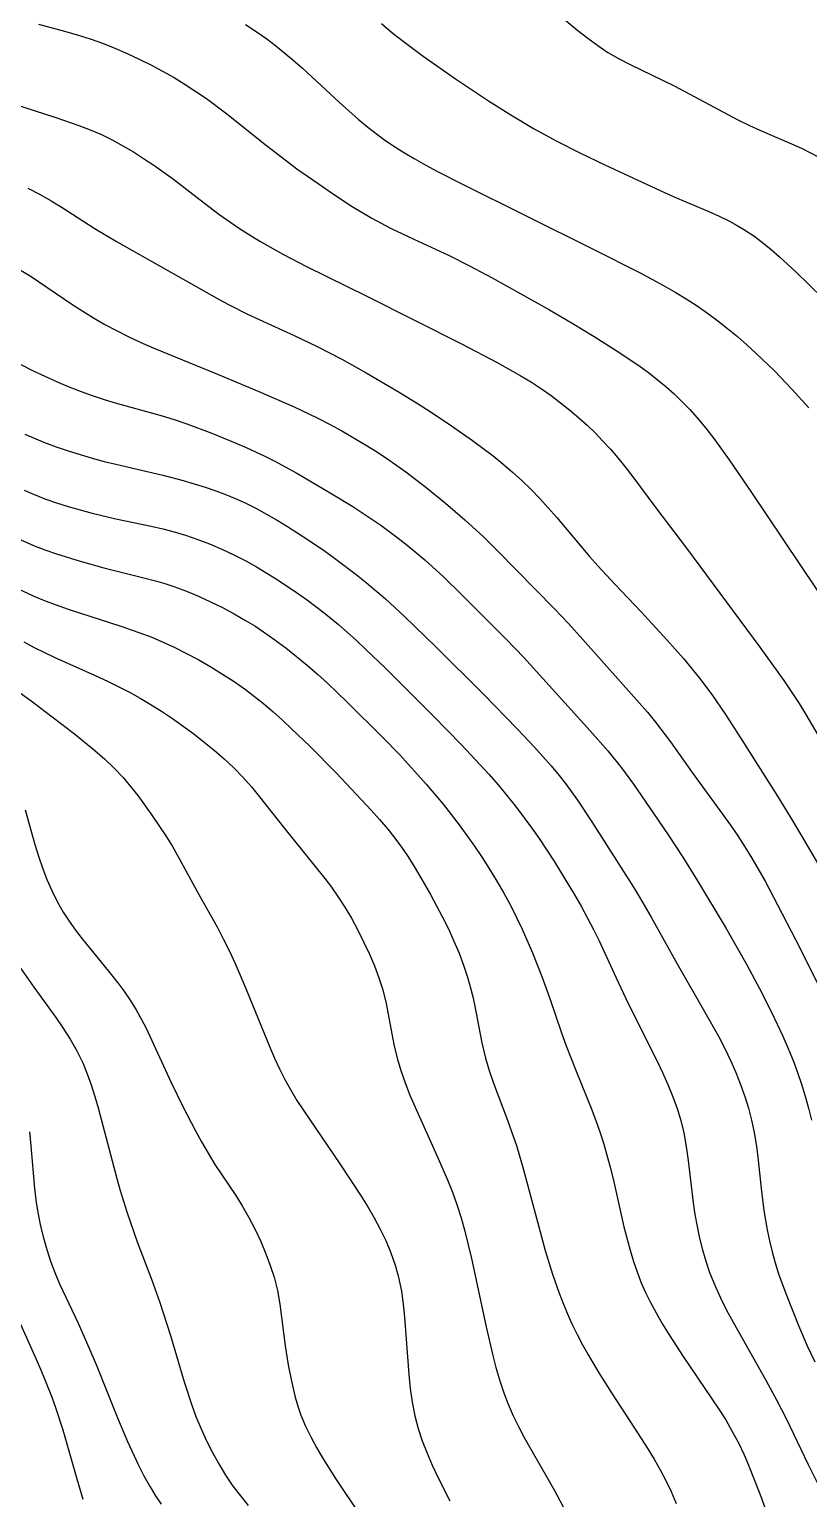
# Model space of a CAD drawing. Header units: metres. Extents: x 560466 to 562029, y 8123360 to 8125060.
# Drawn here: x 561365.9 to 561502.1, y 8124433.4 to 8124690.1 of the extents above; entities that cross this region are included whole.
import ezdxf

# ---------------------------------------------------------------- set-up
doc = ezdxf.new("R2010")
doc.units = ezdxf.units.M
doc.header["$MEASUREMENT"] = 0
doc.layers.add('Unknown_Line_Type', color=7, linetype='Continuous')

msp = doc.modelspace()

# ---------------------------------------------------------------- linework, layer by layer
at = {"layer": 'Unknown_Line_Type', "color": 18, "true_color": 0x000000}
for points in [[(561456.7, 8124694.01, 4100), (561461.75, 8124689.86, 4100), (561463.45, 8124688.52, 4100), (561465.2, 8124687.23, 4100), (561466.99, 8124686.04, 4100), (561468.84, 8124684.95, 4100), (561470.74, 8124683.95, 4100), (561478.55, 8124680.2, 4100), (561480.44, 8124679.23, 4100), (561487.94, 8124675.2, 4100), (561489.83, 8124674.22, 4100), (561491.74, 8124673.29, 4100), (561493.56, 8124672.46, 4100), (561499.09, 8124670.08, 4100), (561500.91, 8124669.26, 4100), (561503.64, 8124667.87, 4100)], [(561367.49, 8124690.98, 4115), (561372.01, 8124689.76, 4115), (561374.25, 8124689.11, 4115), (561376.48, 8124688.4, 4115), (561378.67, 8124687.63, 4115), (561380.83, 8124686.78, 4115), (561382.95, 8124685.86, 4115), (561385.05, 8124684.88, 4115), (561387.12, 8124683.85, 4115), (561389.17, 8124682.77, 4115), (561391.18, 8124681.62, 4115), (561393.11, 8124680.45, 4115), (561395, 8124679.23, 4115), (561396.86, 8124677.95, 4115), (561400.4, 8124675.3, 4115), (561407.31, 8124669.77, 4115), (561410.81, 8124667.06, 4115), (561412.63, 8124665.71, 4115), (561416.33, 8124663.1, 4115), (561419.19, 8124661.15, 4115), (561422.32, 8124659.13, 4115), (561425.75, 8124657.1, 4115), (561429.02, 8124655.35, 4115), (561433.05, 8124653.41, 4115), (561439.14, 8124650.59, 4115), (561442.81, 8124648.77, 4115), (561446.76, 8124646.62, 4115), (561456.78, 8124641.03, 4115), (561460.74, 8124638.73, 4115), (561464.58, 8124636.38, 4115), (561468.42, 8124633.96, 4115), (561472.22, 8124631.44, 4115), (561474.06, 8124630.11, 4115), (561475.6, 8124628.91, 4115), (561477.1, 8124627.66, 4115), (561478.56, 8124626.36, 4115), (561479.96, 8124625.01, 4115), (561481.31, 8124623.62, 4115), (561482.61, 8124622.17, 4115), (561484.08, 8124620.41, 4115), (561485.49, 8124618.6, 4115), (561488.19, 8124614.87, 4115), (561492.09, 8124609.15, 4115), (561506.09, 8124588.24, 4115)], [(561403.63, 8124690.93, 4110), (561405.52, 8124689.7, 4110), (561407.36, 8124688.4, 4110), (561408.92, 8124687.22, 4110), (561411.95, 8124684.74, 4110), (561413.6, 8124683.28, 4110), (561420.07, 8124677.29, 4110), (561423.35, 8124674.37, 4110), (561425.04, 8124672.96, 4110), (561427.78, 8124670.89, 4110), (561429.2, 8124669.91, 4110), (561431.15, 8124668.66, 4110), (561433.13, 8124667.48, 4110), (561435.15, 8124666.34, 4110), (561437.19, 8124665.24, 4110), (561441.32, 8124663.1, 4110), (561464.31, 8124651.73, 4110), (561472.63, 8124647.53, 4110), (561476.72, 8124645.32, 4110), (561478.74, 8124644.16, 4110), (561480.66, 8124642.98, 4110), (561482.56, 8124641.75, 4110), (561484.41, 8124640.46, 4110), (561486.18, 8124639.15, 4110), (561487.91, 8124637.78, 4110), (561489.61, 8124636.37, 4110), (561491.27, 8124634.92, 4110), (561492.9, 8124633.43, 4110), (561496.07, 8124630.37, 4110), (561499.15, 8124627.21, 4110), (561502.1, 8124623.95, 4110)], [(561427.4, 8124691.11, 4105), (561429.19, 8124689.59, 4105), (561430.99, 8124688.15, 4105), (561434.68, 8124685.39, 4105), (561440.36, 8124681.43, 4105), (561446.13, 8124677.6, 4105), (561450.03, 8124675.13, 4105), (561454, 8124672.76, 4105), (561456.03, 8124671.63, 4105), (561458.08, 8124670.53, 4105), (561462.22, 8124668.42, 4105), (561466.42, 8124666.4, 4105), (561477.02, 8124661.49, 4105), (561479.1, 8124660.57, 4105), (561484.62, 8124658.22, 4105), (561486.44, 8124657.4, 4105), (561488.22, 8124656.52, 4105), (561489.55, 8124655.8, 4105), (561490.86, 8124655.02, 4105), (561492.47, 8124653.96, 4105), (561494.02, 8124652.81, 4105), (561495.53, 8124651.6, 4105), (561497, 8124650.33, 4105), (561499.85, 8124647.67, 4105), (561506.88, 8124640.84, 4105)], [(561363.09, 8124677.07, 4120), (561370.53, 8124674.64, 4120), (561374.55, 8124673.26, 4120), (561376.53, 8124672.5, 4120), (561378.47, 8124671.67, 4120), (561380.37, 8124670.74, 4120), (561382.23, 8124669.73, 4120), (561384.06, 8124668.65, 4120), (561385.85, 8124667.52, 4120), (561387.62, 8124666.34, 4120), (561391.08, 8124663.86, 4120), (561395.71, 8124660.26, 4120), (561399.02, 8124657.77, 4120), (561402.42, 8124655.38, 4120), (561404.15, 8124654.25, 4120), (561406.13, 8124653.04, 4120), (561410.18, 8124650.77, 4120), (561414.3, 8124648.62, 4120), (561424.88, 8124643.42, 4120), (561441.42, 8124635.09, 4120), (561447.62, 8124631.88, 4120), (561451.68, 8124629.61, 4120), (561453.65, 8124628.4, 4120), (561455.38, 8124627.26, 4120), (561457.07, 8124626.07, 4120), (561458.72, 8124624.83, 4120), (561460.34, 8124623.55, 4120), (561461.91, 8124622.21, 4120), (561463.35, 8124620.89, 4120), (561464.75, 8124619.54, 4120), (561466.1, 8124618.13, 4120), (561467.42, 8124616.69, 4120), (561468.7, 8124615.21, 4120), (561469.94, 8124613.69, 4120), (561471.32, 8124611.9, 4120), (561475.36, 8124606.45, 4120), (561480.7, 8124599.39, 4120), (561493.53, 8124582.14, 4120), (561497.73, 8124576.28, 4120), (561500.39, 8124572.3, 4120), (561501.58, 8124570.38, 4120), (561506.28, 8124562.29, 4120)], [(561365.61, 8124662.33, 4125), (561367.79, 8124661.18, 4125), (561369.71, 8124660.08, 4125), (561371.6, 8124658.93, 4125), (561377.22, 8124655.35, 4125), (561381.1, 8124652.99, 4125), (561399.04, 8124642.85, 4125), (561400.68, 8124641.98, 4125), (561404, 8124640.32, 4125), (561412.14, 8124636.57, 4125), (561416.18, 8124634.65, 4125), (561420.48, 8124632.41, 4125), (561424.72, 8124630.04, 4125), (561430.52, 8124626.67, 4125), (561434.03, 8124624.52, 4125), (561435.93, 8124623.31, 4125), (561439.66, 8124620.81, 4125), (561443.31, 8124618.23, 4125), (561445.13, 8124616.89, 4125), (561446.92, 8124615.52, 4125), (561448.64, 8124614.14, 4125), (561450.31, 8124612.7, 4125), (561451.94, 8124611.23, 4125), (561453.53, 8124609.7, 4125), (561455.07, 8124608.12, 4125), (561458.02, 8124604.86, 4125), (561463.77, 8124597.98, 4125), (561465.22, 8124596.33, 4125), (561468.22, 8124593.1, 4125), (561472.79, 8124588.31, 4125), (561477.27, 8124583.43, 4125), (561480.19, 8124580.12, 4125), (561482.98, 8124576.7, 4125), (561485.12, 8124573.83, 4125), (561487.52, 8124570.37, 4125), (561490.16, 8124566.3, 4125), (561496.6, 8124556.09, 4125), (561498.81, 8124552.48, 4125), (561500.79, 8124549.17, 4125), (561507.15, 8124538.3, 4125)], [(561364.03, 8124648.19, 4130), (561366, 8124646.97, 4130), (561373.3, 8124642.05, 4130), (561375.2, 8124640.83, 4130), (561377.12, 8124639.65, 4130), (561379.07, 8124638.52, 4130), (561381.11, 8124637.42, 4130), (561383.17, 8124636.37, 4130), (561385.27, 8124635.38, 4130), (561387.49, 8124634.4, 4130), (561398.77, 8124629.81, 4130), (561405.98, 8124626.76, 4130), (561412.15, 8124624.09, 4130), (561416.2, 8124622.18, 4130), (561418.35, 8124621.07, 4130), (561420.48, 8124619.91, 4130), (561424.65, 8124617.45, 4130), (561426.71, 8124616.16, 4130), (561428.73, 8124614.83, 4130), (561431.65, 8124612.76, 4130), (561435.15, 8124610.07, 4130), (561438.59, 8124607.27, 4130), (561441.96, 8124604.39, 4130), (561445.23, 8124601.4, 4130), (561447.75, 8124598.91, 4130), (561457.67, 8124588.83, 4130), (561460.09, 8124586.25, 4130), (561462.61, 8124583.46, 4130), (561472.47, 8124572.41, 4130), (561473.9, 8124570.74, 4130), (561475.29, 8124569.04, 4130), (561477.9, 8124565.56, 4130), (561481.69, 8124560.24, 4130), (561488.39, 8124551.01, 4130), (561489.68, 8124549.14, 4130), (561490.93, 8124547.24, 4130), (561492.14, 8124545.26, 4130), (561494.44, 8124541.22, 4130), (561496.62, 8124537.12, 4130), (561499.81, 8124530.9, 4130), (561505.05, 8124520.52, 4130)], [(561364.42, 8124631.53, 4135), (561366.55, 8124630.41, 4135), (561368.56, 8124629.44, 4135), (561370.6, 8124628.54, 4135), (561372.66, 8124627.68, 4135), (561374.74, 8124626.87, 4135), (561376.84, 8124626.11, 4135), (561378.96, 8124625.4, 4135), (561380.87, 8124624.81, 4135), (561389.11, 8124622.51, 4135), (561391.16, 8124621.89, 4135), (561393.38, 8124621.15, 4135), (561397.76, 8124619.5, 4135), (561401.86, 8124617.82, 4135), (561403.78, 8124616.99, 4135), (561407.06, 8124615.47, 4135), (561408.67, 8124614.66, 4135), (561412.61, 8124612.51, 4135), (561418.47, 8124609.07, 4135), (561422.39, 8124606.67, 4135), (561424.33, 8124605.43, 4135), (561427.28, 8124603.41, 4135), (561430.33, 8124601.16, 4135), (561431.9, 8124599.92, 4135), (561434.97, 8124597.37, 4135), (561438.24, 8124594.41, 4135), (561441.41, 8124591.33, 4135), (561449.22, 8124583.51, 4135), (561452.28, 8124580.32, 4135), (561463.86, 8124567.52, 4135), (561466.96, 8124564, 4135), (561469.37, 8124561.01, 4135), (561471.45, 8124558.18, 4135), (561475.03, 8124553.01, 4135), (561477.54, 8124549.31, 4135), (561480.09, 8124545.41, 4135), (561482.66, 8124541.29, 4135), (561487.67, 8124532.95, 4135), (561491.29, 8124526.62, 4135), (561493.48, 8124522.51, 4135), (561495.57, 8124518.35, 4135), (561497.54, 8124514.14, 4135), (561498.48, 8124512.02, 4135), (561499.35, 8124509.88, 4135), (561500.12, 8124507.83, 4135), (561500.82, 8124505.77, 4135), (561501.47, 8124503.7, 4135), (561502.06, 8124501.6, 4135), (561502.58, 8124499.5, 4135)], [(561365.12, 8124619.32, 4140), (561368.53, 8124617.9, 4140), (561370.58, 8124617.14, 4140), (561372.65, 8124616.43, 4140), (561376.83, 8124615.15, 4140), (561378.94, 8124614.58, 4140), (561380.99, 8124614.07, 4140), (561389.21, 8124612.19, 4140), (561392.78, 8124611.25, 4140), (561396.58, 8124610.09, 4140), (561398.46, 8124609.45, 4140), (561400.32, 8124608.75, 4140), (561402.15, 8124608, 4140), (561403.58, 8124607.34, 4140), (561405.48, 8124606.39, 4140), (561407.35, 8124605.37, 4140), (561409.19, 8124604.3, 4140), (561411.01, 8124603.19, 4140), (561414.61, 8124600.87, 4140), (561417.63, 8124598.81, 4140), (561419.45, 8124597.51, 4140), (561423.02, 8124594.82, 4140), (561424.76, 8124593.42, 4140), (561428.12, 8124590.55, 4140), (561431.38, 8124587.56, 4140), (561436.95, 8124582.13, 4140), (561445.23, 8124573.88, 4140), (561451.1, 8124567.87, 4140), (561454.13, 8124564.67, 4140), (561455.61, 8124563.04, 4140), (561457.06, 8124561.39, 4140), (561458.47, 8124559.7, 4140), (561459.57, 8124558.29, 4140), (561461.66, 8124555.41, 4140), (561464.2, 8124551.58, 4140), (561471.46, 8124540.17, 4140), (561472.51, 8124538.44, 4140), (561474.55, 8124534.93, 4140), (561479.11, 8124526.8, 4140), (561483.95, 8124518.37, 4140), (561486.29, 8124514.13, 4140), (561487.4, 8124511.98, 4140), (561488.45, 8124509.81, 4140), (561489.34, 8124507.78, 4140), (561490.15, 8124505.71, 4140), (561490.89, 8124503.62, 4140), (561491.53, 8124501.56, 4140), (561492.08, 8124499.46, 4140), (561492.53, 8124497.35, 4140), (561492.93, 8124494.92, 4140), (561493.23, 8124492.47, 4140), (561493.74, 8124487.54, 4140), (561494.25, 8124483.67, 4140), (561494.83, 8124480.33, 4140), (561495.24, 8124478.39, 4140), (561495.7, 8124476.48, 4140), (561496.22, 8124474.55, 4140), (561496.81, 8124472.65, 4140), (561498.05, 8124469.17, 4140), (561500.28, 8124463.58, 4140), (561501.83, 8124460.04, 4140), (561503.13, 8124457.24, 4140)], [(561364.96, 8124609.53, 4145), (561366.59, 8124608.83, 4145), (561368.6, 8124608.05, 4145), (561370.63, 8124607.34, 4145), (561372.68, 8124606.7, 4145), (561376.84, 8124605.54, 4145), (561380.98, 8124604.57, 4145), (561387.14, 8124603.26, 4145), (561389.18, 8124602.79, 4145), (561391.2, 8124602.26, 4145), (561393.19, 8124601.66, 4145), (561395.16, 8124600.99, 4145), (561397.34, 8124600.16, 4145), (561399.49, 8124599.24, 4145), (561401.61, 8124598.25, 4145), (561403.69, 8124597.19, 4145), (561405.55, 8124596.16, 4145), (561407.39, 8124595.07, 4145), (561409.2, 8124593.94, 4145), (561412.76, 8124591.57, 4145), (561414.51, 8124590.33, 4145), (561417.4, 8124588.14, 4145), (561419.91, 8124586.08, 4145), (561422.99, 8124583.34, 4145), (561424.71, 8124581.73, 4145), (561428.1, 8124578.45, 4145), (561431.46, 8124575.13, 4145), (561436.46, 8124570.11, 4145), (561441.4, 8124565.05, 4145), (561444.63, 8124561.62, 4145), (561446.21, 8124559.87, 4145), (561447.78, 8124558.06, 4145), (561450.81, 8124554.34, 4145), (561453.69, 8124550.52, 4145), (561454.98, 8124548.69, 4145), (561457.64, 8124544.62, 4145), (561461.1, 8124538.94, 4145), (561462.29, 8124536.88, 4145), (561463.44, 8124534.79, 4145), (561464.46, 8124532.8, 4145), (561465.43, 8124530.79, 4145), (561468.4, 8124524.34, 4145), (561470.54, 8124519.86, 4145), (561475.56, 8124509.91, 4145), (561476.55, 8124507.82, 4145), (561477.48, 8124505.72, 4145), (561478.33, 8124503.58, 4145), (561479.07, 8124501.51, 4145), (561479.71, 8124499.4, 4145), (561480.24, 8124497.27, 4145), (561480.69, 8124494.86, 4145), (561481.03, 8124492.42, 4145), (561481.89, 8124485.06, 4145), (561482.2, 8124482.98, 4145), (561482.57, 8124480.91, 4145), (561483.01, 8124478.86, 4145), (561483.51, 8124476.83, 4145), (561484.08, 8124474.82, 4145), (561484.75, 8124472.85, 4145), (561485.65, 8124470.63, 4145), (561486.65, 8124468.46, 4145), (561487.73, 8124466.31, 4145), (561488.87, 8124464.19, 4145), (561494.6, 8124454.05, 4145), (561496.52, 8124450.5, 4145), (561498.11, 8124447.33, 4145), (561501.96, 8124439.32, 4145), (561504.09, 8124435.13, 4145)], [(561364.42, 8124600.85, 4150), (561366.6, 8124599.9, 4150), (561368.6, 8124599.12, 4150), (561370.63, 8124598.4, 4150), (561374.75, 8124597.12, 4150), (561378.92, 8124595.99, 4150), (561385.67, 8124594.32, 4150), (561387.9, 8124593.72, 4150), (561389.53, 8124593.23, 4150), (561391.15, 8124592.7, 4150), (561393.32, 8124591.9, 4150), (561395.45, 8124591.01, 4150), (561397.55, 8124590.05, 4150), (561399.63, 8124589.03, 4150), (561401.67, 8124587.95, 4150), (561403.68, 8124586.8, 4150), (561405.26, 8124585.82, 4150), (561406.82, 8124584.79, 4150), (561408.78, 8124583.41, 4150), (561410.69, 8124581.98, 4150), (561412.57, 8124580.5, 4150), (561414.42, 8124578.98, 4150), (561416.23, 8124577.41, 4150), (561417.98, 8124575.83, 4150), (561421.39, 8124572.57, 4150), (561427.65, 8124566.31, 4150), (561430.54, 8124563.36, 4150), (561433.74, 8124559.9, 4150), (561435.25, 8124558.18, 4150), (561438.17, 8124554.67, 4150), (561440.98, 8124551.07, 4150), (561442.34, 8124549.24, 4150), (561443.66, 8124547.37, 4150), (561445.01, 8124545.36, 4150), (561446.31, 8124543.32, 4150), (561447.57, 8124541.24, 4150), (561448.78, 8124539.14, 4150), (561449.94, 8124537.02, 4150), (561451.04, 8124534.86, 4150), (561452, 8124532.84, 4150), (561453.78, 8124528.74, 4150), (561455.42, 8124524.57, 4150), (561456.81, 8124520.71, 4150), (561458.86, 8124514.72, 4150), (561459.68, 8124512.44, 4150), (561461.41, 8124508.03, 4150), (561464.05, 8124501.59, 4150), (561464.88, 8124499.43, 4150), (561465.65, 8124497.25, 4150), (561466.28, 8124495.27, 4150), (561467.39, 8124491.26, 4150), (561467.88, 8124489.23, 4150), (561469.79, 8124480.86, 4150), (561470.85, 8124476.78, 4150), (561471.46, 8124474.77, 4150), (561472.14, 8124472.79, 4150), (561472.82, 8124471.08, 4150), (561473.57, 8124469.4, 4150), (561474.37, 8124467.75, 4150), (561475.43, 8124465.79, 4150), (561476.54, 8124463.86, 4150), (561477.71, 8124461.95, 4150), (561480.15, 8124458.18, 4150), (561485.17, 8124450.79, 4150), (561486.39, 8124448.96, 4150), (561487.57, 8124447.11, 4150), (561488.72, 8124445.11, 4150), (561489.79, 8124443.08, 4150), (561490.79, 8124441, 4150), (561491.45, 8124439.49, 4150), (561492.69, 8124436.42, 4150), (561493.81, 8124433.41, 4150), (561496.1, 8124426.89, 4150)], [(561363.55, 8124592.48, 4155), (561366.64, 8124591.04, 4155), (561368.63, 8124590.23, 4155), (561372.69, 8124588.77, 4155), (561381.87, 8124585.81, 4155), (561385.01, 8124584.71, 4155), (561387.27, 8124583.84, 4155), (561389.51, 8124582.9, 4155), (561391.19, 8124582.13, 4155), (561393.35, 8124581.04, 4155), (561395.48, 8124579.9, 4155), (561397.57, 8124578.69, 4155), (561399.63, 8124577.42, 4155), (561401.66, 8124576.1, 4155), (561403.64, 8124574.72, 4155), (561405.23, 8124573.52, 4155), (561406.78, 8124572.28, 4155), (561408.46, 8124570.85, 4155), (561410.1, 8124569.38, 4155), (561411.72, 8124567.88, 4155), (561414.89, 8124564.81, 4155), (561419.55, 8124560.08, 4155), (561425.61, 8124553.63, 4155), (561427.08, 8124552, 4155), (561428.51, 8124550.33, 4155), (561429.74, 8124548.77, 4155), (561430.91, 8124547.18, 4155), (561431.95, 8124545.65, 4155), (561432.95, 8124544.09, 4155), (561433.91, 8124542.51, 4155), (561435.97, 8124538.93, 4155), (561438.1, 8124534.96, 4155), (561439.12, 8124532.88, 4155), (561440.08, 8124530.78, 4155), (561440.97, 8124528.66, 4155), (561441.75, 8124526.58, 4155), (561442.44, 8124524.48, 4155), (561443.04, 8124522.36, 4155), (561443.37, 8124521.03, 4155), (561443.66, 8124519.69, 4155), (561444.96, 8124512.99, 4155), (561445.61, 8124510.32, 4155), (561446.26, 8124508.13, 4155), (561447, 8124505.96, 4155), (561449.43, 8124499.49, 4155), (561450.22, 8124497.32, 4155), (561450.99, 8124495.03, 4155), (561452.19, 8124491.04, 4155), (561454.89, 8124480.83, 4155), (561456.02, 8124476.69, 4155), (561457.28, 8124472.6, 4155), (561458.45, 8124469.26, 4155), (561459.09, 8124467.61, 4155), (561459.86, 8124465.75, 4155), (561460.71, 8124463.88, 4155), (561461.61, 8124462.03, 4155), (561462.57, 8124460.21, 4155), (561463.48, 8124458.58, 4155), (561465.4, 8124455.36, 4155), (561467.61, 8124451.84, 4155), (561471.66, 8124445.68, 4155), (561473.96, 8124442.07, 4155), (561475.06, 8124440.25, 4155), (561476.12, 8124438.41, 4155), (561477.12, 8124436.54, 4155), (561478.03, 8124434.63, 4155), (561478.92, 8124432.5, 4155)], [(561364.91, 8124583.05, 4160), (561366.7, 8124582.09, 4160), (561370.22, 8124580.38, 4160), (561377.36, 8124577.18, 4160), (561379.52, 8124576.17, 4160), (561381.66, 8124575.12, 4160), (561383.47, 8124574.18, 4160), (561385.25, 8124573.19, 4160), (561387.01, 8124572.16, 4160), (561388.96, 8124570.93, 4160), (561390.87, 8124569.65, 4160), (561392.75, 8124568.32, 4160), (561394.6, 8124566.95, 4160), (561396.42, 8124565.55, 4160), (561398.2, 8124564.1, 4160), (561399.93, 8124562.6, 4160), (561401.6, 8124561.05, 4160), (561403.2, 8124559.43, 4160), (561404.69, 8124557.74, 4160), (561406.12, 8124555.99, 4160), (561410.27, 8124550.67, 4160), (561417.51, 8124541.73, 4160), (561418.68, 8124540.17, 4160), (561419.81, 8124538.57, 4160), (561421.03, 8124536.7, 4160), (561422.17, 8124534.77, 4160), (561423.3, 8124532.67, 4160), (561424.35, 8124530.53, 4160), (561425.3, 8124528.49, 4160), (561426.17, 8124526.43, 4160), (561426.97, 8124524.34, 4160), (561427.64, 8124522.23, 4160), (561428.23, 8124519.88, 4160), (561429.6, 8124512.71, 4160), (561430.16, 8124510.34, 4160), (561430.81, 8124508.16, 4160), (561431.56, 8124506.01, 4160), (561432.39, 8124503.87, 4160), (561433.29, 8124501.75, 4160), (561437.1, 8124493.32, 4160), (561438.95, 8124489.07, 4160), (561439.81, 8124486.93, 4160), (561440.6, 8124484.75, 4160), (561441.34, 8124482.44, 4160), (561441.99, 8124480.09, 4160), (561443.14, 8124475.34, 4160), (561445.7, 8124463.37, 4160), (561446.81, 8124458.61, 4160), (561447.42, 8124456.26, 4160), (561448.11, 8124453.93, 4160), (561448.81, 8124451.87, 4160), (561449.58, 8124449.84, 4160), (561450.43, 8124447.85, 4160), (561451.36, 8124445.94, 4160), (561452.35, 8124444.06, 4160), (561457.64, 8124434.79, 4160), (561459.56, 8124431.14, 4160)], [(561355.77, 8124580.31, 4165), (561366.41, 8124572.54, 4165), (561370.13, 8124569.78, 4165), (561373.79, 8124566.97, 4165), (561377.35, 8124564.07, 4165), (561379.06, 8124562.56, 4165), (561380.7, 8124560.99, 4165), (561382.26, 8124559.35, 4165), (561383.57, 8124557.8, 4165), (561384.81, 8124556.2, 4165), (561387.29, 8124552.78, 4165), (561389.75, 8124549.14, 4165), (561390.91, 8124547.27, 4165), (561392.09, 8124545.21, 4165), (561395.49, 8124538.92, 4165), (561398.74, 8124533.12, 4165), (561399.78, 8124531.17, 4165), (561400.84, 8124529.03, 4165), (561401.84, 8124526.86, 4165), (561403.74, 8124522.46, 4165), (561408, 8124511.94, 4165), (561408.71, 8124510.29, 4165), (561409.57, 8124508.44, 4165), (561410.5, 8124506.61, 4165), (561411.49, 8124504.83, 4165), (561412.63, 8124502.94, 4165), (561413.83, 8124501.09, 4165), (561420.14, 8124491.86, 4165), (561423.84, 8124486.22, 4165), (561425.01, 8124484.32, 4165), (561426.14, 8124482.39, 4165), (561427.2, 8124480.44, 4165), (561428.17, 8124478.46, 4165), (561429.07, 8124476.32, 4165), (561429.83, 8124474.14, 4165), (561430.35, 8124472.26, 4165), (561430.65, 8124470.93, 4165), (561430.9, 8124469.58, 4165), (561431.22, 8124467.33, 4165), (561431.45, 8124465.06, 4165), (561432.2, 8124455.07, 4165), (561432.43, 8124452.62, 4165), (561432.76, 8124450.19, 4165), (561433.23, 8124447.8, 4165), (561433.82, 8124445.61, 4165), (561434.55, 8124443.45, 4165), (561435.39, 8124441.32, 4165), (561436.3, 8124439.21, 4165), (561437.27, 8124437.12, 4165), (561439.36, 8124432.99, 4165)], [(561365.13, 8124553.68, 4170), (561366.84, 8124547.67, 4170), (561367.49, 8124545.61, 4170), (561368.2, 8124543.57, 4170), (561368.96, 8124541.55, 4170), (561369.8, 8124539.58, 4170), (561370.73, 8124537.67, 4170), (561371.78, 8124535.82, 4170), (561372.82, 8124534.23, 4170), (561373.95, 8124532.69, 4170), (561375.13, 8124531.17, 4170), (561379.72, 8124525.54, 4170), (561381.51, 8124523.25, 4170), (561382.37, 8124522.07, 4170), (561383.48, 8124520.44, 4170), (561384.52, 8124518.77, 4170), (561385.5, 8124517.06, 4170), (561386.28, 8124515.56, 4170), (561387.95, 8124512.03, 4170), (561390.68, 8124506.04, 4170), (561391.69, 8124503.92, 4170), (561392.7, 8124501.87, 4170), (561394.84, 8124497.71, 4170), (561395.95, 8124495.68, 4170), (561397.11, 8124493.69, 4170), (561398.32, 8124491.74, 4170), (561401.95, 8124486.33, 4170), (561403.1, 8124484.5, 4170), (561404.26, 8124482.46, 4170), (561405.32, 8124480.38, 4170), (561406.31, 8124478.26, 4170), (561407.22, 8124476.11, 4170), (561407.99, 8124474.1, 4170), (561408.65, 8124472.06, 4170), (561409.22, 8124469.73, 4170), (561409.63, 8124467.34, 4170), (561410.59, 8124460.06, 4170), (561411.13, 8124456.72, 4170), (561411.68, 8124453.87, 4170), (561412.35, 8124451.08, 4170), (561412.81, 8124449.5, 4170), (561413.35, 8124447.95, 4170), (561414.15, 8124446.03, 4170), (561415.06, 8124444.14, 4170), (561416.06, 8124442.29, 4170), (561417.13, 8124440.46, 4170), (561419.39, 8124436.86, 4170), (561423.87, 8124430.2, 4170)], [(561364.24, 8124526.24, 4175), (561366.65, 8124522.73, 4175), (561370.51, 8124517.41, 4175), (561371.75, 8124515.61, 4175), (561373.01, 8124513.63, 4175), (561374.18, 8124511.6, 4175), (561375.22, 8124509.5, 4175), (561376.01, 8124507.59, 4175), (561376.71, 8124505.63, 4175), (561377.34, 8124503.64, 4175), (561377.92, 8124501.62, 4175), (561381.17, 8124489.26, 4175), (561381.76, 8124487.2, 4175), (561382.91, 8124483.45, 4175), (561384.74, 8124478.2, 4175), (561387.24, 8124471.69, 4175), (561388.71, 8124467.61, 4175), (561390.54, 8124461.84, 4175), (561392.94, 8124453.74, 4175), (561394.26, 8124449.69, 4175), (561395, 8124447.69, 4175), (561395.88, 8124445.56, 4175), (561396.84, 8124443.47, 4175), (561397.88, 8124441.42, 4175), (561398.99, 8124439.41, 4175), (561400.17, 8124437.45, 4175), (561401.45, 8124435.56, 4175), (561402.76, 8124433.82, 4175), (561404.14, 8124432.13, 4175)], [(561365.88, 8124497.45, 4180), (561366.13, 8124494.98, 4180), (561366.77, 8124487.57, 4180), (561367.08, 8124485.12, 4180), (561367.43, 8124483.03, 4180), (561367.85, 8124480.95, 4180), (561368.35, 8124478.9, 4180), (561368.92, 8124476.86, 4180), (561369.57, 8124474.86, 4180), (561370.31, 8124472.88, 4180), (561371.17, 8124470.87, 4180), (561374.39, 8124464.02, 4180), (561376.29, 8124459.79, 4180), (561377.54, 8124456.8, 4180), (561381.31, 8124447.47, 4180), (561383.04, 8124443.36, 4180), (561384.9, 8124439.31, 4180), (561385.9, 8124437.33, 4180), (561386.97, 8124435.39, 4180), (561387.91, 8124433.86, 4180), (561388.91, 8124432.37, 4180)], [(561363.26, 8124466.19, 4185), (561367.06, 8124457.75, 4185), (561368, 8124455.59, 4185), (561369.75, 8124451.24, 4185), (561370.46, 8124449.27, 4185), (561371.71, 8124445.38, 4185), (561374.15, 8124436.82, 4185), (561375.22, 8124433.29, 4185)]]:
    msp.add_polyline3d(points, dxfattribs=at)

doc.saveas('drawing.dxf')
